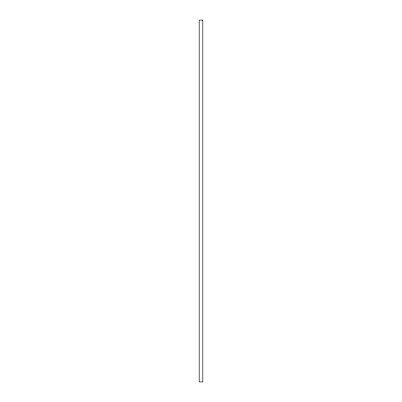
<?xml version="1.0" encoding="UTF-8"?>
<svg xmlns="http://www.w3.org/2000/svg" width="402" height="402" viewBox="0 0 402 402"><rect width="100%" height="100%" fill="white"/><g stroke="black" fill="none" stroke-linecap="round" stroke-linejoin="round"><path stroke-width="0.6" d="M202.814 20.1L199.186 20.1L199.186 381.9L202.814 381.9L202.814 20.1"/></g></svg>
